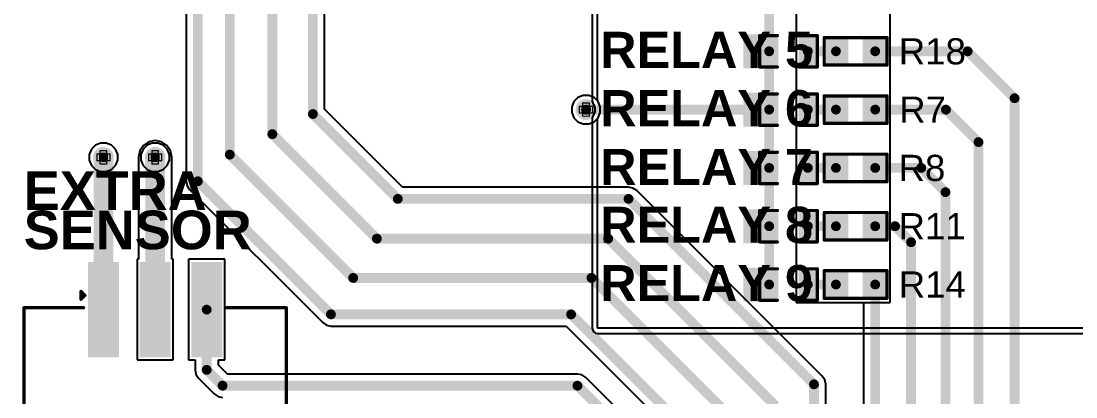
# Model space of a CAD drawing. Header units: inches. Extents: x -7 to 5163, y -3 to 5149.
# Drawn here: x 40.39 to 81.32, y 125.32 to 139.91 of the extents above; entities that cross this region are included whole.
import ezdxf

# ---------------------------------------------------------------- set-up
doc = ezdxf.new("R2010")
doc.units = ezdxf.units.IN
for name, color, linetype in [('Bottom Layer', 5, 'Continuous'), ('Bottom Solder', 6, 'Continuous'), ('Drill Drawing', 1, 'Continuous'), ('GND', 76, 'Continuous'), ('PWR', 16, 'Continuous'), ('Top Layer', 1, 'Continuous'), ('Top Overlay', 2, 'Continuous'), ('Top Paste', 8, 'Continuous'), ('Top Solder', 216, 'Continuous'), ('Via Holes', 16, 'Continuous')]:
    doc.layers.add(name, color=color, linetype=linetype)
doc.styles.add('Arial', font='', dxfattribs={"height": 0.2})
doc.styles.add('Arial_Bold', font='', dxfattribs={"height": 0.2})
doc.styles.get('Arial').set_extended_font_data('Arial')
doc.styles.get('Arial_Bold').set_extended_font_data('Arial', bold=True)

# ---------------------------------------------------------------- blocks, each defined once
blk = doc.blocks.new('WAFER_PH2_0_3PWB_3')
at = {"layer": 'Top Layer'}
for points in [[(-2.5, 4.6), (-1.5, 4.6), (-1.5, 1.1), (-2.5, 1.1)], [(-0.5, 4.6), (0.5, 4.6), (0.5, 1.1), (-0.5, 1.1)], [(1.5, 4.6), (2.5, 4.6), (2.5, 1.1), (1.5, 1.1)], [(-5.1, -1.1), (-3.6, -1.1), (-3.6, -4.6), (-5.1, -4.6)], [(3.6, -1.1), (5.1, -1.1), (5.1, -4.6), (3.6, -4.6)]]:
    blk.add_hatch(color=1, dxfattribs=at).paths.add_polyline_path(points)
at = {"layer": 'Top Paste'}
for points in [[(-2.5, 4.6), (-1.5, 4.6), (-1.5, 1.1), (-2.5, 1.1)], [(-0.5, 4.6), (0.5, 4.6), (0.5, 1.1), (-0.5, 1.1)], [(1.5, 4.6), (2.5, 4.6), (2.5, 1.1), (1.5, 1.1)], [(-5.1, -1.1), (-3.6, -1.1), (-3.6, -4.6), (-5.1, -4.6)], [(3.6, -1.1), (5.1, -1.1), (5.1, -4.6), (3.6, -4.6)]]:
    blk.add_hatch(color=8, dxfattribs=at).paths.add_polyline_path(points)
at = {"layer": 'Top Solder'}
for points in [[(-2.602, 4.702), (-1.398, 4.702), (-1.398, 0.998), (-2.602, 0.998)], [(-0.602, 4.702), (0.602, 4.702), (0.602, 0.998), (-0.602, 0.998)], [(1.398, 4.702), (2.602, 4.702), (2.602, 0.998), (1.398, 0.998)], [(-5.202, -0.998), (-3.498, -0.998), (-3.498, -4.702), (-5.202, -4.702)], [(3.498, -0.998), (5.202, -0.998), (5.202, -4.702), (3.498, -4.702)]]:
    blk.add_hatch(color=216, dxfattribs=at).paths.add_polyline_path(points)
at = {"layer": 'Top Overlay', "const_width": 0.127}
for points in [[(-2.88, 3.556), (-2.727, 3.404)], [(-2.88, 3.251), (-2.88, 3.556)], [(-2.88, 3.251), (-2.727, 3.404)], [(-5.089, 2.921), (-2.778, 2.921)], [(-5.089, -0.864), (-5.089, 2.921)], [(2.778, 2.921), (5.089, 2.921)], [(5.089, -0.864), (5.089, 2.921)], [(-3.432, -4.775), (3.473, -4.78)]]:
    blk.add_lwpolyline(points, dxfattribs=at)
at = {"layer": 'Top Overlay', "const_width": 0.0635}
for points in [[(-2.911, 3.556, 1), (-2.848, 3.556, 1)], [(-2.911, 3.556, 1), (-2.848, 3.556, 1)], [(-2.911, 3.251, 1), (-2.848, 3.251, 1)], [(-2.911, 3.251, 1), (-2.848, 3.251, 1)], [(-2.759, 3.404, 1), (-2.695, 3.404, 1)], [(-2.759, 3.404, 1), (-2.695, 3.404, 1)], [(-5.121, 2.921, 1), (-5.058, 2.921, 1)], [(-5.121, 2.921, 1), (-5.058, 2.921, 1)], [(-2.81, 2.921, 1), (-2.746, 2.921, 1)], [(2.746, 2.921, 1), (2.81, 2.921, 1)], [(5.058, 2.921, 1), (5.121, 2.921, 1)], [(5.058, 2.921, 1), (5.121, 2.921, 1)], [(-5.121, -0.864, 1), (-5.058, -0.864, 1)], [(5.058, -0.864, 1), (5.121, -0.864, 1)], [(-3.464, -4.775, 1), (-3.4, -4.775, 1)], [(3.441, -4.78, 1), (3.505, -4.78, 1)]]:
    blk.add_lwpolyline(points, format="xyb", close=True, dxfattribs=at)
at = {"layer": 'Top Overlay', "style": 'Arial'}
blk.add_text('PCB Edge', height=1.2, rotation=360, dxfattribs=at).set_placement((-2.229, -4.138))
blk = doc.blocks.new('R___0603_16')
at = {"layer": 'Top Layer'}
for points in [[(-0.381, 0.4445), (-0.381, -0.4445), (-1.143, -0.4445), (-1.143, 0.4445)], [(1.143, 0.4445), (1.143, -0.4445), (0.381, -0.4445), (0.381, 0.4445)]]:
    blk.add_hatch(color=1, dxfattribs=at).paths.add_polyline_path(points)
at = {"layer": 'Top Paste'}
for points in [[(-0.381, 0.4445), (-0.381, -0.4445), (-1.143, -0.4445), (-1.143, 0.4445)], [(1.143, 0.4445), (1.143, -0.4445), (0.381, -0.4445), (0.381, 0.4445)]]:
    blk.add_hatch(color=8, dxfattribs=at).paths.add_polyline_path(points)
at = {"layer": 'Top Solder'}
for points in [[(-0.2794, 0.5461), (-0.2794, -0.5461), (-1.2446, -0.5461), (-1.2446, 0.5461)], [(1.2446, 0.5461), (1.2446, -0.5461), (0.2794, -0.5461), (0.2794, 0.5461)]]:
    blk.add_hatch(color=216, dxfattribs=at).paths.add_polyline_path(points)
at = {"layer": 'Top Overlay', "const_width": 0.127}
for points in [[(-1.2192, -0.5334), (-1.2192, 0.5334)], [(-1.2192, 0.5334), (1.2192, 0.5334)], [(1.2192, -0.5334), (1.2192, 0.5334)], [(-1.2192, -0.5334), (1.2192, -0.5334)]]:
    blk.add_lwpolyline(points, dxfattribs=at)
at = {"layer": 'Top Overlay', "const_width": 0.0635}
for points in [[(-1.25095, 0.5334, 1), (-1.18745, 0.5334, 1)], [(-1.25095, 0.5334, 1), (-1.18745, 0.5334, 1)], [(1.18745, 0.5334, 1), (1.25095, 0.5334, 1)], [(1.18745, 0.5334, 1), (1.25095, 0.5334, 1)], [(-1.25095, -0.5334, 1), (-1.18745, -0.5334, 1)], [(-1.25095, -0.5334, 1), (-1.18745, -0.5334, 1)], [(1.18745, -0.5334, 1), (1.25095, -0.5334, 1)], [(1.18745, -0.5334, 1), (1.25095, -0.5334, 1)]]:
    blk.add_lwpolyline(points, format="xyb", close=True, dxfattribs=at)
blk = doc.blocks.new('R___0603_20')
at = {"layer": 'Top Layer'}
for points in [[(-0.381, 0.4445), (-0.381, -0.4445), (-1.143, -0.4445), (-1.143, 0.4445)], [(1.143, 0.4445), (1.143, -0.4445), (0.381, -0.4445), (0.381, 0.4445)]]:
    blk.add_hatch(color=1, dxfattribs=at).paths.add_polyline_path(points)
at = {"layer": 'Top Paste'}
for points in [[(-0.381, 0.4445), (-0.381, -0.4445), (-1.143, -0.4445), (-1.143, 0.4445)], [(1.143, 0.4445), (1.143, -0.4445), (0.381, -0.4445), (0.381, 0.4445)]]:
    blk.add_hatch(color=8, dxfattribs=at).paths.add_polyline_path(points)
at = {"layer": 'Top Solder'}
for points in [[(-0.2794, 0.5461), (-0.2794, -0.5461), (-1.2446, -0.5461), (-1.2446, 0.5461)], [(1.2446, 0.5461), (1.2446, -0.5461), (0.2794, -0.5461), (0.2794, 0.5461)]]:
    blk.add_hatch(color=216, dxfattribs=at).paths.add_polyline_path(points)
at = {"layer": 'Top Overlay', "const_width": 0.127}
for points in [[(-1.2192, -0.5334), (-1.2192, 0.5334)], [(-1.2192, 0.5334), (1.2192, 0.5334)], [(1.2192, -0.5334), (1.2192, 0.5334)], [(-1.2192, -0.5334), (1.2192, -0.5334)]]:
    blk.add_lwpolyline(points, dxfattribs=at)
at = {"layer": 'Top Overlay', "const_width": 0.0635}
for points in [[(-1.25095, 0.5334, 1), (-1.18745, 0.5334, 1)], [(-1.25095, 0.5334, 1), (-1.18745, 0.5334, 1)], [(1.18745, 0.5334, 1), (1.25095, 0.5334, 1)], [(1.18745, 0.5334, 1), (1.25095, 0.5334, 1)], [(-1.25095, -0.5334, 1), (-1.18745, -0.5334, 1)], [(-1.25095, -0.5334, 1), (-1.18745, -0.5334, 1)], [(1.18745, -0.5334, 1), (1.25095, -0.5334, 1)], [(1.18745, -0.5334, 1), (1.25095, -0.5334, 1)]]:
    blk.add_lwpolyline(points, format="xyb", close=True, dxfattribs=at)
blk = doc.blocks.new('R___0603_23')
at = {"layer": 'Top Layer'}
for points in [[(-0.381, 0.4445), (-0.381, -0.4445), (-1.143, -0.4445), (-1.143, 0.4445)], [(1.143, 0.4445), (1.143, -0.4445), (0.381, -0.4445), (0.381, 0.4445)]]:
    blk.add_hatch(color=1, dxfattribs=at).paths.add_polyline_path(points)
at = {"layer": 'Top Paste'}
for points in [[(-0.381, 0.4445), (-0.381, -0.4445), (-1.143, -0.4445), (-1.143, 0.4445)], [(1.143, 0.4445), (1.143, -0.4445), (0.381, -0.4445), (0.381, 0.4445)]]:
    blk.add_hatch(color=8, dxfattribs=at).paths.add_polyline_path(points)
at = {"layer": 'Top Solder'}
for points in [[(-0.2794, 0.5461), (-0.2794, -0.5461), (-1.2446, -0.5461), (-1.2446, 0.5461)], [(1.2446, 0.5461), (1.2446, -0.5461), (0.2794, -0.5461), (0.2794, 0.5461)]]:
    blk.add_hatch(color=216, dxfattribs=at).paths.add_polyline_path(points)
at = {"layer": 'Top Overlay', "const_width": 0.127}
for points in [[(-1.2192, -0.5334), (-1.2192, 0.5334)], [(-1.2192, 0.5334), (1.2192, 0.5334)], [(1.2192, -0.5334), (1.2192, 0.5334)], [(-1.2192, -0.5334), (1.2192, -0.5334)]]:
    blk.add_lwpolyline(points, dxfattribs=at)
at = {"layer": 'Top Overlay', "const_width": 0.0635}
for points in [[(-1.25095, 0.5334, 1), (-1.18745, 0.5334, 1)], [(-1.25095, 0.5334, 1), (-1.18745, 0.5334, 1)], [(1.18745, 0.5334, 1), (1.25095, 0.5334, 1)], [(1.18745, 0.5334, 1), (1.25095, 0.5334, 1)], [(-1.25095, -0.5334, 1), (-1.18745, -0.5334, 1)], [(-1.25095, -0.5334, 1), (-1.18745, -0.5334, 1)], [(1.18745, -0.5334, 1), (1.25095, -0.5334, 1)], [(1.18745, -0.5334, 1), (1.25095, -0.5334, 1)]]:
    blk.add_lwpolyline(points, format="xyb", close=True, dxfattribs=at)
blk = doc.blocks.new('R___0603_26')
at = {"layer": 'Top Layer'}
for points in [[(-0.381, 0.4445), (-0.381, -0.4445), (-1.143, -0.4445), (-1.143, 0.4445)], [(1.143, 0.4445), (1.143, -0.4445), (0.381, -0.4445), (0.381, 0.4445)]]:
    blk.add_hatch(color=1, dxfattribs=at).paths.add_polyline_path(points)
at = {"layer": 'Top Paste'}
for points in [[(-0.381, 0.4445), (-0.381, -0.4445), (-1.143, -0.4445), (-1.143, 0.4445)], [(1.143, 0.4445), (1.143, -0.4445), (0.381, -0.4445), (0.381, 0.4445)]]:
    blk.add_hatch(color=8, dxfattribs=at).paths.add_polyline_path(points)
at = {"layer": 'Top Solder'}
for points in [[(-0.2794, 0.5461), (-0.2794, -0.5461), (-1.2446, -0.5461), (-1.2446, 0.5461)], [(1.2446, 0.5461), (1.2446, -0.5461), (0.2794, -0.5461), (0.2794, 0.5461)]]:
    blk.add_hatch(color=216, dxfattribs=at).paths.add_polyline_path(points)
at = {"layer": 'Top Overlay', "const_width": 0.127}
for points in [[(-1.2192, -0.5334), (-1.2192, 0.5334)], [(-1.2192, 0.5334), (1.2192, 0.5334)], [(1.2192, -0.5334), (1.2192, 0.5334)], [(-1.2192, -0.5334), (1.2192, -0.5334)]]:
    blk.add_lwpolyline(points, dxfattribs=at)
at = {"layer": 'Top Overlay', "const_width": 0.0635}
for points in [[(-1.25095, 0.5334, 1), (-1.18745, 0.5334, 1)], [(-1.25095, 0.5334, 1), (-1.18745, 0.5334, 1)], [(1.18745, 0.5334, 1), (1.25095, 0.5334, 1)], [(1.18745, 0.5334, 1), (1.25095, 0.5334, 1)], [(-1.25095, -0.5334, 1), (-1.18745, -0.5334, 1)], [(-1.25095, -0.5334, 1), (-1.18745, -0.5334, 1)], [(1.18745, -0.5334, 1), (1.25095, -0.5334, 1)], [(1.18745, -0.5334, 1), (1.25095, -0.5334, 1)]]:
    blk.add_lwpolyline(points, format="xyb", close=True, dxfattribs=at)
blk = doc.blocks.new('R___0603_27')
at = {"layer": 'Top Layer'}
for points in [[(-0.381, 0.4445), (-0.381, -0.4445), (-1.143, -0.4445), (-1.143, 0.4445)], [(1.143, 0.4445), (1.143, -0.4445), (0.381, -0.4445), (0.381, 0.4445)]]:
    blk.add_hatch(color=1, dxfattribs=at).paths.add_polyline_path(points)
at = {"layer": 'Top Paste'}
for points in [[(-0.381, 0.4445), (-0.381, -0.4445), (-1.143, -0.4445), (-1.143, 0.4445)], [(1.143, 0.4445), (1.143, -0.4445), (0.381, -0.4445), (0.381, 0.4445)]]:
    blk.add_hatch(color=8, dxfattribs=at).paths.add_polyline_path(points)
at = {"layer": 'Top Solder'}
for points in [[(-0.2794, 0.5461), (-0.2794, -0.5461), (-1.2446, -0.5461), (-1.2446, 0.5461)], [(1.2446, 0.5461), (1.2446, -0.5461), (0.2794, -0.5461), (0.2794, 0.5461)]]:
    blk.add_hatch(color=216, dxfattribs=at).paths.add_polyline_path(points)
at = {"layer": 'Top Overlay', "const_width": 0.127}
for points in [[(-1.2192, -0.5334), (-1.2192, 0.5334)], [(-1.2192, 0.5334), (1.2192, 0.5334)], [(1.2192, -0.5334), (1.2192, 0.5334)], [(-1.2192, -0.5334), (1.2192, -0.5334)]]:
    blk.add_lwpolyline(points, dxfattribs=at)
at = {"layer": 'Top Overlay', "const_width": 0.0635}
for points in [[(-1.25095, 0.5334, 1), (-1.18745, 0.5334, 1)], [(-1.25095, 0.5334, 1), (-1.18745, 0.5334, 1)], [(1.18745, 0.5334, 1), (1.25095, 0.5334, 1)], [(1.18745, 0.5334, 1), (1.25095, 0.5334, 1)], [(-1.25095, -0.5334, 1), (-1.18745, -0.5334, 1)], [(-1.25095, -0.5334, 1), (-1.18745, -0.5334, 1)], [(1.18745, -0.5334, 1), (1.25095, -0.5334, 1)], [(1.18745, -0.5334, 1), (1.25095, -0.5334, 1)]]:
    blk.add_lwpolyline(points, format="xyb", close=True, dxfattribs=at)
blk = doc.blocks.new('LED_0603_35')
at = {"layer": 'Top Layer'}
for points in [[(-1, 0.5), (-0.5, 0.5), (-0.5, -0.5), (-1, -0.5)], [(0.5, 0.5), (1, 0.5), (1, -0.5), (0.5, -0.5)]]:
    blk.add_hatch(color=1, dxfattribs=at).paths.add_polyline_path(points)
at = {"layer": 'Top Overlay'}
blk.add_hatch(color=2, dxfattribs=at).paths.add_polyline_path([(1.118, -0.66), (1.753, -0.66), (1.753, 0.66), (1.118, 0.66)])
at = {"layer": 'Top Paste'}
for points in [[(-1, 0.5), (-0.5, 0.5), (-0.5, -0.5), (-1, -0.5)], [(0.5, 0.5), (1, 0.5), (1, -0.5), (0.5, -0.5)]]:
    blk.add_hatch(color=8, dxfattribs=at).paths.add_polyline_path(points)
at = {"layer": 'Top Solder'}
for points in [[(-1.102, 0.602), (-0.398, 0.602), (-0.398, -0.602), (-1.102, -0.602)], [(0.398, 0.602), (1.102, 0.602), (1.102, -0.602), (0.398, -0.602)]]:
    blk.add_hatch(color=216, dxfattribs=at).paths.add_polyline_path(points)
at = {"layer": 'Top Overlay', "const_width": 0.127}
for points in [[(-1.118, 0.61), (-1.118, -0.61)], [(-0.432, 0.61), (-1.118, 0.61)], [(1.118, 0.61), (0.432, 0.61)], [(1.118, 0.61), (1.118, -0.61)], [(-0.432, -0.61), (-1.118, -0.61)], [(1.118, -0.61), (0.432, -0.61)]]:
    blk.add_lwpolyline(points, dxfattribs=at)
at = {"layer": 'Top Overlay', "const_width": 0.0635}
for points in [[(-1.149, 0.61, 1), (-1.086, 0.61, 1)], [(-1.149, 0.61, 1), (-1.086, 0.61, 1)], [(-0.464, 0.61, 1), (-0.4, 0.61, 1)], [(0.4, 0.61, 1), (0.464, 0.61, 1)], [(1.086, 0.61, 1), (1.149, 0.61, 1)], [(1.086, 0.61, 1), (1.149, 0.61, 1)], [(-1.149, -0.61, 1), (-1.086, -0.61, 1)], [(-1.149, -0.61, 1), (-1.086, -0.61, 1)], [(-0.464, -0.61, 1), (-0.4, -0.61, 1)], [(0.4, -0.61, 1), (0.464, -0.61, 1)], [(1.086, -0.61, 1), (1.149, -0.61, 1)], [(1.086, -0.61, 1), (1.149, -0.61, 1)]]:
    blk.add_lwpolyline(points, format="xyb", close=True, dxfattribs=at)
blk = doc.blocks.new('LED_0603_36')
at = {"layer": 'Top Layer'}
for points in [[(-1, 0.5), (-0.5, 0.5), (-0.5, -0.5), (-1, -0.5)], [(0.5, 0.5), (1, 0.5), (1, -0.5), (0.5, -0.5)]]:
    blk.add_hatch(color=1, dxfattribs=at).paths.add_polyline_path(points)
at = {"layer": 'Top Overlay'}
blk.add_hatch(color=2, dxfattribs=at).paths.add_polyline_path([(1.118, -0.66), (1.753, -0.66), (1.753, 0.66), (1.118, 0.66)])
at = {"layer": 'Top Paste'}
for points in [[(-1, 0.5), (-0.5, 0.5), (-0.5, -0.5), (-1, -0.5)], [(0.5, 0.5), (1, 0.5), (1, -0.5), (0.5, -0.5)]]:
    blk.add_hatch(color=8, dxfattribs=at).paths.add_polyline_path(points)
at = {"layer": 'Top Solder'}
for points in [[(-1.102, 0.602), (-0.398, 0.602), (-0.398, -0.602), (-1.102, -0.602)], [(0.398, 0.602), (1.102, 0.602), (1.102, -0.602), (0.398, -0.602)]]:
    blk.add_hatch(color=216, dxfattribs=at).paths.add_polyline_path(points)
at = {"layer": 'Top Overlay', "const_width": 0.127}
for points in [[(-1.118, 0.61), (-1.118, -0.61)], [(-0.432, 0.61), (-1.118, 0.61)], [(1.118, 0.61), (0.432, 0.61)], [(1.118, 0.61), (1.118, -0.61)], [(-0.432, -0.61), (-1.118, -0.61)], [(1.118, -0.61), (0.432, -0.61)]]:
    blk.add_lwpolyline(points, dxfattribs=at)
at = {"layer": 'Top Overlay', "const_width": 0.0635}
for points in [[(-1.149, 0.61, 1), (-1.086, 0.61, 1)], [(-1.149, 0.61, 1), (-1.086, 0.61, 1)], [(-0.464, 0.61, 1), (-0.4, 0.61, 1)], [(0.4, 0.61, 1), (0.464, 0.61, 1)], [(1.086, 0.61, 1), (1.149, 0.61, 1)], [(1.086, 0.61, 1), (1.149, 0.61, 1)], [(-1.149, -0.61, 1), (-1.086, -0.61, 1)], [(-1.149, -0.61, 1), (-1.086, -0.61, 1)], [(-0.464, -0.61, 1), (-0.4, -0.61, 1)], [(0.4, -0.61, 1), (0.464, -0.61, 1)], [(1.086, -0.61, 1), (1.149, -0.61, 1)], [(1.086, -0.61, 1), (1.149, -0.61, 1)]]:
    blk.add_lwpolyline(points, format="xyb", close=True, dxfattribs=at)
blk = doc.blocks.new('LED_0603_38')
at = {"layer": 'Top Layer'}
for points in [[(-1, 0.5), (-0.5, 0.5), (-0.5, -0.5), (-1, -0.5)], [(0.5, 0.5), (1, 0.5), (1, -0.5), (0.5, -0.5)]]:
    blk.add_hatch(color=1, dxfattribs=at).paths.add_polyline_path(points)
at = {"layer": 'Top Overlay'}
blk.add_hatch(color=2, dxfattribs=at).paths.add_polyline_path([(1.118, -0.66), (1.753, -0.66), (1.753, 0.66), (1.118, 0.66)])
at = {"layer": 'Top Paste'}
for points in [[(-1, 0.5), (-0.5, 0.5), (-0.5, -0.5), (-1, -0.5)], [(0.5, 0.5), (1, 0.5), (1, -0.5), (0.5, -0.5)]]:
    blk.add_hatch(color=8, dxfattribs=at).paths.add_polyline_path(points)
at = {"layer": 'Top Solder'}
for points in [[(-1.102, 0.602), (-0.398, 0.602), (-0.398, -0.602), (-1.102, -0.602)], [(0.398, 0.602), (1.102, 0.602), (1.102, -0.602), (0.398, -0.602)]]:
    blk.add_hatch(color=216, dxfattribs=at).paths.add_polyline_path(points)
at = {"layer": 'Top Overlay', "const_width": 0.127}
for points in [[(-1.118, 0.61), (-1.118, -0.61)], [(-0.432, 0.61), (-1.118, 0.61)], [(1.118, 0.61), (0.432, 0.61)], [(1.118, 0.61), (1.118, -0.61)], [(-0.432, -0.61), (-1.118, -0.61)], [(1.118, -0.61), (0.432, -0.61)]]:
    blk.add_lwpolyline(points, dxfattribs=at)
at = {"layer": 'Top Overlay', "const_width": 0.0635}
for points in [[(-1.149, 0.61, 1), (-1.086, 0.61, 1)], [(-1.149, 0.61, 1), (-1.086, 0.61, 1)], [(-0.464, 0.61, 1), (-0.4, 0.61, 1)], [(0.4, 0.61, 1), (0.464, 0.61, 1)], [(1.086, 0.61, 1), (1.149, 0.61, 1)], [(1.086, 0.61, 1), (1.149, 0.61, 1)], [(-1.149, -0.61, 1), (-1.086, -0.61, 1)], [(-1.149, -0.61, 1), (-1.086, -0.61, 1)], [(-0.464, -0.61, 1), (-0.4, -0.61, 1)], [(0.4, -0.61, 1), (0.464, -0.61, 1)], [(1.086, -0.61, 1), (1.149, -0.61, 1)], [(1.086, -0.61, 1), (1.149, -0.61, 1)]]:
    blk.add_lwpolyline(points, format="xyb", close=True, dxfattribs=at)
blk = doc.blocks.new('LED_0603_40')
at = {"layer": 'Top Layer'}
for points in [[(-1, 0.5), (-0.5, 0.5), (-0.5, -0.5), (-1, -0.5)], [(0.5, 0.5), (1, 0.5), (1, -0.5), (0.5, -0.5)]]:
    blk.add_hatch(color=1, dxfattribs=at).paths.add_polyline_path(points)
at = {"layer": 'Top Overlay'}
blk.add_hatch(color=2, dxfattribs=at).paths.add_polyline_path([(1.118, -0.66), (1.753, -0.66), (1.753, 0.66), (1.118, 0.66)])
at = {"layer": 'Top Paste'}
for points in [[(-1, 0.5), (-0.5, 0.5), (-0.5, -0.5), (-1, -0.5)], [(0.5, 0.5), (1, 0.5), (1, -0.5), (0.5, -0.5)]]:
    blk.add_hatch(color=8, dxfattribs=at).paths.add_polyline_path(points)
at = {"layer": 'Top Solder'}
for points in [[(-1.102, 0.602), (-0.398, 0.602), (-0.398, -0.602), (-1.102, -0.602)], [(0.398, 0.602), (1.102, 0.602), (1.102, -0.602), (0.398, -0.602)]]:
    blk.add_hatch(color=216, dxfattribs=at).paths.add_polyline_path(points)
at = {"layer": 'Top Overlay', "const_width": 0.127}
for points in [[(-1.118, 0.61), (-1.118, -0.61)], [(-0.432, 0.61), (-1.118, 0.61)], [(1.118, 0.61), (0.432, 0.61)], [(1.118, 0.61), (1.118, -0.61)], [(-0.432, -0.61), (-1.118, -0.61)], [(1.118, -0.61), (0.432, -0.61)]]:
    blk.add_lwpolyline(points, dxfattribs=at)
at = {"layer": 'Top Overlay', "const_width": 0.0635}
for points in [[(-1.149, 0.61, 1), (-1.086, 0.61, 1)], [(-1.149, 0.61, 1), (-1.086, 0.61, 1)], [(-0.464, 0.61, 1), (-0.4, 0.61, 1)], [(0.4, 0.61, 1), (0.464, 0.61, 1)], [(1.086, 0.61, 1), (1.149, 0.61, 1)], [(1.086, 0.61, 1), (1.149, 0.61, 1)], [(-1.149, -0.61, 1), (-1.086, -0.61, 1)], [(-1.149, -0.61, 1), (-1.086, -0.61, 1)], [(-0.464, -0.61, 1), (-0.4, -0.61, 1)], [(0.4, -0.61, 1), (0.464, -0.61, 1)], [(1.086, -0.61, 1), (1.149, -0.61, 1)], [(1.086, -0.61, 1), (1.149, -0.61, 1)]]:
    blk.add_lwpolyline(points, format="xyb", close=True, dxfattribs=at)
blk = doc.blocks.new('LED_0603_42')
at = {"layer": 'Top Layer'}
for points in [[(-1, 0.5), (-0.5, 0.5), (-0.5, -0.5), (-1, -0.5)], [(0.5, 0.5), (1, 0.5), (1, -0.5), (0.5, -0.5)]]:
    blk.add_hatch(color=1, dxfattribs=at).paths.add_polyline_path(points)
at = {"layer": 'Top Overlay'}
blk.add_hatch(color=2, dxfattribs=at).paths.add_polyline_path([(1.118, -0.66), (1.753, -0.66), (1.753, 0.66), (1.118, 0.66)])
at = {"layer": 'Top Paste'}
for points in [[(-1, 0.5), (-0.5, 0.5), (-0.5, -0.5), (-1, -0.5)], [(0.5, 0.5), (1, 0.5), (1, -0.5), (0.5, -0.5)]]:
    blk.add_hatch(color=8, dxfattribs=at).paths.add_polyline_path(points)
at = {"layer": 'Top Solder'}
for points in [[(-1.102, 0.602), (-0.398, 0.602), (-0.398, -0.602), (-1.102, -0.602)], [(0.398, 0.602), (1.102, 0.602), (1.102, -0.602), (0.398, -0.602)]]:
    blk.add_hatch(color=216, dxfattribs=at).paths.add_polyline_path(points)
at = {"layer": 'Top Overlay', "const_width": 0.127}
for points in [[(-1.118, 0.61), (-1.118, -0.61)], [(-0.432, 0.61), (-1.118, 0.61)], [(1.118, 0.61), (0.432, 0.61)], [(1.118, 0.61), (1.118, -0.61)], [(-0.432, -0.61), (-1.118, -0.61)], [(1.118, -0.61), (0.432, -0.61)]]:
    blk.add_lwpolyline(points, dxfattribs=at)
at = {"layer": 'Top Overlay', "const_width": 0.0635}
for points in [[(-1.149, 0.61, 1), (-1.086, 0.61, 1)], [(-1.149, 0.61, 1), (-1.086, 0.61, 1)], [(-0.464, 0.61, 1), (-0.4, 0.61, 1)], [(0.4, 0.61, 1), (0.464, 0.61, 1)], [(1.086, 0.61, 1), (1.149, 0.61, 1)], [(1.086, 0.61, 1), (1.149, 0.61, 1)], [(-1.149, -0.61, 1), (-1.086, -0.61, 1)], [(-1.149, -0.61, 1), (-1.086, -0.61, 1)], [(-0.464, -0.61, 1), (-0.4, -0.61, 1)], [(0.4, -0.61, 1), (0.464, -0.61, 1)], [(1.086, -0.61, 1), (1.149, -0.61, 1)], [(1.086, -0.61, 1), (1.149, -0.61, 1)]]:
    blk.add_lwpolyline(points, format="xyb", close=True, dxfattribs=at)

msp = doc.modelspace()

# ---------------------------------------------------------------- hatches: boundary and pattern name
at = {"layer": 'Bottom Layer'}
h = msp.add_hatch(color=5, dxfattribs=at)
edge = h.paths.add_edge_path()
edge.add_arc((62.312, 136.471), 0.3, 0, 360)
h = msp.add_hatch(color=5, dxfattribs=at)
edge = h.paths.add_edge_path()
edge.add_arc((43.586, 134.62), 0.3, 0, 360)
h = msp.add_hatch(color=5, dxfattribs=at)
edge = h.paths.add_edge_path()
edge.add_arc((45.593, 134.62), 0.3, 0, 360)
at = {"layer": 'Bottom Solder'}
h = msp.add_hatch(color=6, dxfattribs=at)
edge = h.paths.add_edge_path()
edge.add_arc((62.312, 136.471), 0.402, 0, 360)
h = msp.add_hatch(color=6, dxfattribs=at)
edge = h.paths.add_edge_path()
edge.add_arc((43.586, 134.62), 0.402, 0, 360)
h = msp.add_hatch(color=6, dxfattribs=at)
edge = h.paths.add_edge_path()
edge.add_arc((45.593, 134.62), 0.402, 0, 360)
at = {"layer": 'GND'}
h = msp.add_hatch(color=76, dxfattribs=at)
edge = h.paths.add_edge_path()
edge.add_arc((62.312, 136.471), 0.3, 0, 360)
h = msp.add_hatch(color=76, dxfattribs=at)
edge = h.paths.add_edge_path()
edge.add_arc((43.586, 134.62), 0.3, 0, 360)
h = msp.add_hatch(color=76, dxfattribs=at)
edge = h.paths.add_edge_path()
edge.add_arc((45.593, 134.62), 0.3, 0, 360)
at = {"layer": 'PWR'}
h = msp.add_hatch(color=16, dxfattribs=at)
edge = h.paths.add_edge_path()
edge.add_arc((62.312, 136.471), 0.3, 0, 360)
h = msp.add_hatch(color=16, dxfattribs=at)
edge = h.paths.add_edge_path()
edge.add_arc((43.586, 134.62), 0.3, 0, 360)
h = msp.add_hatch(color=16, dxfattribs=at)
edge = h.paths.add_edge_path()
edge.add_arc((45.593, 134.62), 0.3, 0, 360)
at = {"layer": 'Top Layer'}
h = msp.add_hatch(color=1, dxfattribs=at)
edge = h.paths.add_edge_path()
edge.add_arc((62.312, 136.471), 0.3, 0, 360)
h = msp.add_hatch(color=1, dxfattribs=at)
edge = h.paths.add_edge_path()
edge.add_arc((43.586, 134.62), 0.3, 0, 360)
h = msp.add_hatch(color=1, dxfattribs=at)
edge = h.paths.add_edge_path()
edge.add_arc((45.593, 134.62), 0.3, 0, 360)
at = {"layer": 'Top Solder'}
h = msp.add_hatch(color=216, dxfattribs=at)
edge = h.paths.add_edge_path()
edge.add_arc((62.312, 136.471), 0.402, 0, 360)
h = msp.add_hatch(color=216, dxfattribs=at)
edge = h.paths.add_edge_path()
edge.add_arc((43.586, 134.62), 0.402, 0, 360)
h = msp.add_hatch(color=216, dxfattribs=at)
edge = h.paths.add_edge_path()
edge.add_arc((45.593, 134.62), 0.402, 0, 360)
at = {"layer": 'Via Holes'}
h = msp.add_hatch(color=7, dxfattribs=at)
edge = h.paths.add_edge_path()
edge.add_arc((62.312, 136.471), 0.15, 0, 360)
h = msp.add_hatch(color=7, dxfattribs=at)
edge = h.paths.add_edge_path()
edge.add_arc((43.586, 134.62), 0.15, 0, 360)
h = msp.add_hatch(color=7, dxfattribs=at)
edge = h.paths.add_edge_path()
edge.add_arc((45.593, 134.62), 0.15, 0, 360)

# ---------------------------------------------------------------- linework, layer by layer
at = {"layer": 'Bottom Layer'}
for p, q in [((62.556, 142.93), (62.556, 136.803)), ((62.763, 136.803), (62.763, 142.93)), ((62.556, 136.803), (62.556, 136.803)), ((62.556, 136.803), (62.572, 136.724)), ((62.572, 136.724), (62.6, 136.682)), ((62.782, 136.785), (62.763, 136.803)), ((62.866, 136.581), (62.782, 136.785)), ((62.6, 136.682), (62.659, 136.54)), ((62.659, 136.402), (62.6, 136.261)), ((62.659, 136.54), (62.659, 136.402)), ((62.782, 136.157), (62.866, 136.361)), ((62.866, 136.361), (62.866, 136.581)), ((62.572, 136.219), (62.556, 136.139)), ((62.556, 136.139), (62.556, 136.139)), ((62.556, 136.139), (62.556, 127.991)), ((62.6, 136.261), (62.572, 136.219)), ((62.763, 136.139), (62.782, 136.157)), ((62.763, 127.991), (62.763, 136.139)), ((45.279, 135.09), (45.123, 134.934)), ((45.483, 135.174), (45.279, 135.09)), ((45.703, 135.174), (45.483, 135.174)), ((45.907, 135.09), (45.703, 135.174)), ((46.063, 134.934), (45.907, 135.09)), ((45.123, 134.934), (45.039, 134.73)), ((45.039, 134.73), (45.039, 134.51)), ((46.147, 134.73), (46.063, 134.934)), ((46.147, 134.51), (46.147, 134.73)), ((45.039, 134.51), (45.123, 134.306)), ((45.123, 134.306), (45.279, 134.15)), ((45.907, 134.15), (46.063, 134.306)), ((46.063, 134.306), (46.147, 134.51)), ((45.279, 134.15), (45.483, 134.066)), ((45.483, 134.066), (45.703, 134.066)), ((45.703, 134.066), (45.907, 134.15)), ((62.556, 127.991), (62.572, 127.911)), ((62.572, 127.911), (62.617, 127.844)), ((62.617, 127.844), (62.684, 127.799)), ((62.684, 127.799), (62.763, 127.783)), ((95.428, 127.991), (62.763, 127.991)), ((62.763, 127.783), (95.428, 127.783))]:
    msp.add_line(p, q, dxfattribs=at)
at = {"layer": 'Drill Drawing', "const_width": 0.0508}
for points in [[(62.185, 136.598), (62.185, 136.725)], [(62.185, 136.725), (62.439, 136.725)], [(62.439, 136.598), (62.439, 136.725)], [(62.058, 136.344), (62.058, 136.598)], [(62.058, 136.598), (62.185, 136.598)], [(62.058, 136.344), (62.185, 136.344)], [(62.16, 136.395), (62.16, 136.547)], [(62.16, 136.547), (62.236, 136.547)], [(62.16, 136.395), (62.236, 136.395)], [(62.185, 136.217), (62.185, 136.344)], [(62.236, 136.547), (62.236, 136.624)], [(62.236, 136.624), (62.388, 136.624)], [(62.236, 136.319), (62.236, 136.395)], [(62.236, 136.319), (62.388, 136.319)], [(62.388, 136.547), (62.388, 136.624)], [(62.388, 136.547), (62.464, 136.547)], [(62.388, 136.395), (62.464, 136.395)], [(62.388, 136.319), (62.388, 136.395)], [(62.439, 136.598), (62.566, 136.598)], [(62.439, 136.344), (62.566, 136.344)], [(62.439, 136.217), (62.439, 136.344)], [(62.464, 136.395), (62.464, 136.547)], [(62.566, 136.344), (62.566, 136.598)], [(62.185, 136.217), (62.439, 136.217)], [(43.332, 134.493), (43.332, 134.747)], [(43.332, 134.747), (43.459, 134.747)], [(43.434, 134.544), (43.434, 134.696)], [(43.434, 134.696), (43.51, 134.696)], [(43.459, 134.747), (43.459, 134.874)], [(43.459, 134.874), (43.713, 134.874)], [(43.51, 134.696), (43.51, 134.772)], [(43.51, 134.772), (43.663, 134.772)], [(43.663, 134.696), (43.663, 134.772)], [(43.663, 134.696), (43.739, 134.696)], [(43.713, 134.747), (43.713, 134.874)], [(43.713, 134.747), (43.84, 134.747)], [(43.739, 134.544), (43.739, 134.696)], [(43.84, 134.493), (43.84, 134.747)], [(45.339, 134.493), (45.339, 134.747)], [(45.339, 134.747), (45.466, 134.747)], [(45.441, 134.544), (45.441, 134.696)], [(45.441, 134.696), (45.517, 134.696)], [(45.466, 134.747), (45.466, 134.874)], [(45.466, 134.874), (45.72, 134.874)], [(45.517, 134.696), (45.517, 134.772)], [(45.517, 134.772), (45.669, 134.772)], [(45.669, 134.696), (45.669, 134.772)], [(45.669, 134.696), (45.745, 134.696)], [(45.72, 134.747), (45.72, 134.874)], [(45.72, 134.747), (45.847, 134.747)], [(45.745, 134.544), (45.745, 134.696)], [(45.847, 134.493), (45.847, 134.747)], [(43.332, 134.493), (43.459, 134.493)], [(43.434, 134.544), (43.51, 134.544)], [(43.459, 134.366), (43.459, 134.493)], [(43.459, 134.366), (43.713, 134.366)], [(43.51, 134.468), (43.51, 134.544)], [(43.51, 134.468), (43.663, 134.468)], [(43.663, 134.544), (43.739, 134.544)], [(43.663, 134.468), (43.663, 134.544)], [(43.713, 134.493), (43.84, 134.493)], [(43.713, 134.366), (43.713, 134.493)], [(45.339, 134.493), (45.466, 134.493)], [(45.441, 134.544), (45.517, 134.544)], [(45.466, 134.366), (45.466, 134.493)], [(45.466, 134.366), (45.72, 134.366)], [(45.517, 134.468), (45.517, 134.544)], [(45.517, 134.468), (45.669, 134.468)], [(45.669, 134.544), (45.745, 134.544)], [(45.669, 134.468), (45.669, 134.544)], [(45.72, 134.493), (45.847, 134.493)], [(45.72, 134.366), (45.72, 134.493)]]:
    msp.add_lwpolyline(points, dxfattribs=at)
at = {"layer": 'Drill Drawing', "const_width": 0.0254}
for points in [[(62.172, 136.725, 1), (62.198, 136.725, 1)], [(62.172, 136.725, 1), (62.198, 136.725, 1)], [(62.426, 136.725, 1), (62.452, 136.725, 1)], [(62.426, 136.725, 1), (62.452, 136.725, 1)], [(62.045, 136.598, 1), (62.071, 136.598, 1)], [(62.045, 136.598, 1), (62.071, 136.598, 1)], [(62.045, 136.344, 1), (62.071, 136.344, 1)], [(62.045, 136.344, 1), (62.071, 136.344, 1)], [(62.147, 136.547, 1), (62.172, 136.547, 1)], [(62.147, 136.547, 1), (62.172, 136.547, 1)], [(62.147, 136.395, 1), (62.172, 136.395, 1)], [(62.147, 136.395, 1), (62.172, 136.395, 1)], [(62.172, 136.598, 1), (62.198, 136.598, 1)], [(62.172, 136.598, 1), (62.198, 136.598, 1)], [(62.172, 136.344, 1), (62.198, 136.344, 1)], [(62.172, 136.344, 1), (62.198, 136.344, 1)], [(62.223, 136.624, 1), (62.249, 136.624, 1)], [(62.223, 136.624, 1), (62.249, 136.624, 1)], [(62.223, 136.547, 1), (62.249, 136.547, 1)], [(62.223, 136.547, 1), (62.249, 136.547, 1)], [(62.223, 136.395, 1), (62.249, 136.395, 1)], [(62.223, 136.395, 1), (62.249, 136.395, 1)], [(62.223, 136.319, 1), (62.249, 136.319, 1)], [(62.223, 136.319, 1), (62.249, 136.319, 1)], [(62.376, 136.624, 1), (62.401, 136.624, 1)], [(62.376, 136.624, 1), (62.401, 136.624, 1)], [(62.376, 136.547, 1), (62.401, 136.547, 1)], [(62.376, 136.547, 1), (62.401, 136.547, 1)], [(62.376, 136.395, 1), (62.401, 136.395, 1)], [(62.376, 136.395, 1), (62.401, 136.395, 1)], [(62.376, 136.319, 1), (62.401, 136.319, 1)], [(62.376, 136.319, 1), (62.401, 136.319, 1)], [(62.426, 136.598, 1), (62.452, 136.598, 1)], [(62.426, 136.598, 1), (62.452, 136.598, 1)], [(62.426, 136.344, 1), (62.452, 136.344, 1)], [(62.426, 136.344, 1), (62.452, 136.344, 1)], [(62.452, 136.547, 1), (62.477, 136.547, 1)], [(62.452, 136.547, 1), (62.477, 136.547, 1)], [(62.452, 136.395, 1), (62.477, 136.395, 1)], [(62.452, 136.395, 1), (62.477, 136.395, 1)], [(62.553, 136.598, 1), (62.579, 136.598, 1)], [(62.553, 136.598, 1), (62.579, 136.598, 1)], [(62.553, 136.344, 1), (62.579, 136.344, 1)], [(62.553, 136.344, 1), (62.579, 136.344, 1)], [(62.172, 136.217, 1), (62.198, 136.217, 1)], [(62.172, 136.217, 1), (62.198, 136.217, 1)], [(62.426, 136.217, 1), (62.452, 136.217, 1)], [(62.426, 136.217, 1), (62.452, 136.217, 1)], [(43.32, 134.747, 1), (43.345, 134.747, 1)], [(43.32, 134.747, 1), (43.345, 134.747, 1)], [(43.421, 134.696, 1), (43.447, 134.696, 1)], [(43.421, 134.696, 1), (43.447, 134.696, 1)], [(43.447, 134.874, 1), (43.472, 134.874, 1)], [(43.447, 134.874, 1), (43.472, 134.874, 1)], [(43.447, 134.747, 1), (43.472, 134.747, 1)], [(43.447, 134.747, 1), (43.472, 134.747, 1)], [(43.498, 134.772, 1), (43.523, 134.772, 1)], [(43.498, 134.772, 1), (43.523, 134.772, 1)], [(43.498, 134.696, 1), (43.523, 134.696, 1)], [(43.498, 134.696, 1), (43.523, 134.696, 1)], [(43.65, 134.772, 1), (43.675, 134.772, 1)], [(43.65, 134.772, 1), (43.675, 134.772, 1)], [(43.65, 134.696, 1), (43.675, 134.696, 1)], [(43.65, 134.696, 1), (43.675, 134.696, 1)], [(43.701, 134.874, 1), (43.726, 134.874, 1)], [(43.701, 134.874, 1), (43.726, 134.874, 1)], [(43.701, 134.747, 1), (43.726, 134.747, 1)], [(43.701, 134.747, 1), (43.726, 134.747, 1)], [(43.726, 134.696, 1), (43.751, 134.696, 1)], [(43.726, 134.696, 1), (43.751, 134.696, 1)], [(43.828, 134.747, 1), (43.853, 134.747, 1)], [(43.828, 134.747, 1), (43.853, 134.747, 1)], [(45.326, 134.747, 1), (45.352, 134.747, 1)], [(45.326, 134.747, 1), (45.352, 134.747, 1)], [(45.428, 134.696, 1), (45.453, 134.696, 1)], [(45.428, 134.696, 1), (45.453, 134.696, 1)], [(45.453, 134.874, 1), (45.479, 134.874, 1)], [(45.453, 134.874, 1), (45.479, 134.874, 1)], [(45.453, 134.747, 1), (45.479, 134.747, 1)], [(45.453, 134.747, 1), (45.479, 134.747, 1)], [(45.504, 134.772, 1), (45.529, 134.772, 1)], [(45.504, 134.772, 1), (45.529, 134.772, 1)], [(45.504, 134.696, 1), (45.529, 134.696, 1)], [(45.504, 134.696, 1), (45.529, 134.696, 1)], [(45.657, 134.772, 1), (45.682, 134.772, 1)], [(45.657, 134.772, 1), (45.682, 134.772, 1)], [(45.657, 134.696, 1), (45.682, 134.696, 1)], [(45.657, 134.696, 1), (45.682, 134.696, 1)], [(45.707, 134.874, 1), (45.733, 134.874, 1)], [(45.707, 134.874, 1), (45.733, 134.874, 1)], [(45.707, 134.747, 1), (45.733, 134.747, 1)], [(45.707, 134.747, 1), (45.733, 134.747, 1)], [(45.733, 134.696, 1), (45.758, 134.696, 1)], [(45.733, 134.696, 1), (45.758, 134.696, 1)], [(45.834, 134.747, 1), (45.86, 134.747, 1)], [(45.834, 134.747, 1), (45.86, 134.747, 1)], [(43.32, 134.493, 1), (43.345, 134.493, 1)], [(43.32, 134.493, 1), (43.345, 134.493, 1)], [(43.421, 134.544, 1), (43.447, 134.544, 1)], [(43.421, 134.544, 1), (43.447, 134.544, 1)], [(43.447, 134.493, 1), (43.472, 134.493, 1)], [(43.447, 134.493, 1), (43.472, 134.493, 1)], [(43.447, 134.366, 1), (43.472, 134.366, 1)], [(43.447, 134.366, 1), (43.472, 134.366, 1)], [(43.498, 134.544, 1), (43.523, 134.544, 1)], [(43.498, 134.544, 1), (43.523, 134.544, 1)], [(43.498, 134.468, 1), (43.523, 134.468, 1)], [(43.498, 134.468, 1), (43.523, 134.468, 1)], [(43.65, 134.544, 1), (43.675, 134.544, 1)], [(43.65, 134.544, 1), (43.675, 134.544, 1)], [(43.65, 134.468, 1), (43.675, 134.468, 1)], [(43.65, 134.468, 1), (43.675, 134.468, 1)], [(43.701, 134.493, 1), (43.726, 134.493, 1)], [(43.701, 134.493, 1), (43.726, 134.493, 1)], [(43.701, 134.366, 1), (43.726, 134.366, 1)], [(43.701, 134.366, 1), (43.726, 134.366, 1)], [(43.726, 134.544, 1), (43.751, 134.544, 1)], [(43.726, 134.544, 1), (43.751, 134.544, 1)], [(43.828, 134.493, 1), (43.853, 134.493, 1)], [(43.828, 134.493, 1), (43.853, 134.493, 1)], [(45.326, 134.493, 1), (45.352, 134.493, 1)], [(45.326, 134.493, 1), (45.352, 134.493, 1)], [(45.428, 134.544, 1), (45.453, 134.544, 1)], [(45.428, 134.544, 1), (45.453, 134.544, 1)], [(45.453, 134.493, 1), (45.479, 134.493, 1)], [(45.453, 134.493, 1), (45.479, 134.493, 1)], [(45.453, 134.366, 1), (45.479, 134.366, 1)], [(45.453, 134.366, 1), (45.479, 134.366, 1)], [(45.504, 134.544, 1), (45.529, 134.544, 1)], [(45.504, 134.544, 1), (45.529, 134.544, 1)], [(45.504, 134.468, 1), (45.529, 134.468, 1)], [(45.504, 134.468, 1), (45.529, 134.468, 1)], [(45.657, 134.544, 1), (45.682, 134.544, 1)], [(45.657, 134.544, 1), (45.682, 134.544, 1)], [(45.657, 134.468, 1), (45.682, 134.468, 1)], [(45.657, 134.468, 1), (45.682, 134.468, 1)], [(45.707, 134.493, 1), (45.733, 134.493, 1)], [(45.707, 134.493, 1), (45.733, 134.493, 1)], [(45.707, 134.366, 1), (45.733, 134.366, 1)], [(45.707, 134.366, 1), (45.733, 134.366, 1)], [(45.733, 134.544, 1), (45.758, 134.544, 1)], [(45.733, 134.544, 1), (45.758, 134.544, 1)], [(45.834, 134.493, 1), (45.86, 134.493, 1)], [(45.834, 134.493, 1), (45.86, 134.493, 1)]]:
    msp.add_lwpolyline(points, format="xyb", close=True, dxfattribs=at)
at = {"layer": 'GND'}
for p, q in [((45.279, 135.09), (45.123, 134.934)), ((45.483, 135.174), (45.279, 135.09)), ((45.703, 135.174), (45.483, 135.174)), ((45.907, 135.09), (45.703, 135.174)), ((46.063, 134.934), (45.907, 135.09)), ((45.123, 134.934), (45.039, 134.73)), ((45.039, 134.73), (45.039, 134.51)), ((46.147, 134.73), (46.063, 134.934)), ((46.147, 134.51), (46.147, 134.73)), ((45.039, 134.51), (45.123, 134.306)), ((45.123, 134.306), (45.279, 134.15)), ((45.907, 134.15), (46.063, 134.306)), ((46.063, 134.306), (46.147, 134.51)), ((45.279, 134.15), (45.483, 134.066)), ((45.483, 134.066), (45.703, 134.066)), ((45.703, 134.066), (45.907, 134.15))]:
    msp.add_line(p, q, dxfattribs=at)
at = {"layer": 'PWR'}
for p, q in [((61.842, 136.785), (61.758, 136.581)), ((61.998, 136.941), (61.842, 136.785)), ((62.202, 137.025), (61.998, 136.941)), ((62.422, 137.025), (62.202, 137.025)), ((62.626, 136.941), (62.422, 137.025)), ((62.782, 136.785), (62.626, 136.941)), ((62.866, 136.581), (62.782, 136.785)), ((61.758, 136.581), (61.758, 136.361)), ((61.758, 136.361), (61.842, 136.157)), ((62.782, 136.157), (62.866, 136.361)), ((62.866, 136.361), (62.866, 136.581)), ((61.842, 136.157), (61.998, 136.002)), ((61.998, 136.002), (62.202, 135.917)), ((62.202, 135.917), (62.422, 135.917)), ((62.422, 135.917), (62.626, 136.002)), ((62.626, 136.002), (62.782, 136.157)), ((43.273, 135.09), (43.117, 134.934)), ((43.476, 135.174), (43.273, 135.09)), ((43.697, 135.174), (43.476, 135.174)), ((43.9, 135.09), (43.697, 135.174)), ((44.056, 134.934), (43.9, 135.09)), ((43.117, 134.934), (43.032, 134.73)), ((43.032, 134.73), (43.032, 134.51)), ((44.14, 134.73), (44.056, 134.934)), ((44.14, 134.51), (44.14, 134.73)), ((43.032, 134.51), (43.117, 134.306)), ((43.117, 134.306), (43.273, 134.15)), ((43.9, 134.15), (44.056, 134.306)), ((44.056, 134.306), (44.14, 134.51)), ((43.273, 134.15), (43.476, 134.066)), ((43.476, 134.066), (43.697, 134.066)), ((43.697, 134.066), (43.9, 134.15))]:
    msp.add_line(p, q, dxfattribs=at)
at = {"layer": 'Top Layer'}
for p, q in [((70.465, 148.848), (70.465, 128.978)), ((70.465, 148.848), (70.465, 128.978)), ((74.117, 128.978), (74.117, 148.848)), ((46.795, 146.505), (46.795, 133.689)), ((52.168, 136.488), (52.168, 144.024)), ((55.196, 133.46), (52.168, 136.488)), ((45.135, 135.078), (44.995, 134.868)), ((45.345, 135.218), (45.135, 135.078)), ((45.593, 135.267), (45.345, 135.218)), ((45.841, 135.218), (45.593, 135.267)), ((46.051, 135.078), (45.841, 135.218)), ((46.191, 134.868), (46.051, 135.078)), ((44.995, 134.868), (44.946, 134.62)), ((46.24, 134.62), (46.191, 134.868)), ((44.946, 134.62), (44.946, 130.66)), ((46.24, 130.66), (46.24, 134.62)), ((46.795, 133.689), (46.829, 133.515)), ((46.829, 133.515), (46.927, 133.368)), ((63.96, 133.46), (55.196, 133.46)), ((64.133, 133.425), (63.96, 133.46)), ((46.927, 133.368), (52.093, 128.203)), ((64.28, 133.327), (64.133, 133.425)), ((71.479, 126.128), (64.28, 133.327)), ((44.946, 130.66), (44.89, 130.66)), ((44.89, 130.66), (44.89, 126.754)), ((46.296, 130.66), (46.24, 130.66)), ((46.296, 126.754), (46.296, 130.66)), ((48.296, 130.66), (46.89, 130.66)), ((46.89, 130.66), (46.89, 126.754)), ((48.296, 126.754), (48.296, 130.66)), ((70.465, 128.978), (74.117, 128.978)), ((70.465, 128.978), (70.465, 128.978)), ((70.465, 128.978), (70.465, 128.978)), ((70.465, 128.978), (71.371, 128.978)), ((71.371, 128.978), (71.371, 128.978)), ((71.371, 128.978), (73.08, 128.978)), ((73.08, 128.978), (73.08, 121.403)), ((52.093, 128.203), (52.24, 128.104)), ((52.24, 128.104), (52.414, 128.07)), ((52.414, 128.07), (61.545, 128.07)), ((61.545, 128.07), (66.185, 123.43)), ((44.89, 126.754), (46.296, 126.754)), ((46.89, 126.754), (47.14, 126.754)), ((47.14, 126.754), (47.14, 126.368)), ((48.046, 126.556), (48.046, 126.754)), ((48.046, 126.754), (48.296, 126.754)), ((48.395, 126.207), (48.046, 126.556)), ((47.14, 126.368), (47.174, 126.195)), ((47.174, 126.195), (47.273, 126.048)), ((61.981, 126.207), (48.395, 126.207)), ((62.155, 126.173), (61.981, 126.207)), ((62.302, 126.074), (62.155, 126.173)), ((64.557, 123.819), (62.302, 126.074)), ((71.578, 125.981), (71.479, 126.128)), ((71.479, 126.128), (71.479, 126.128)), ((47.273, 126.048), (47.887, 125.433)), ((71.612, 125.807), (71.578, 125.981)), ((71.612, 83.995), (71.612, 125.807)), ((71.612, 125.807), (71.612, 125.807)), ((47.887, 125.433), (47.887, 125.433)), ((47.887, 125.433), (48.034, 125.335)), ((48.034, 125.335), (48.208, 125.301))]:
    msp.add_line(p, q, dxfattribs=at)
for points, const_width in [([(47.248, 133.689), (47.248, 147.703)], 0.381), ([(48.489, 134.724), (48.489, 144.475)], 0.381), ([(50.14, 135.518), (50.14, 144.477)], 0.381), ([(51.714, 136.3), (51.714, 144.477)], 0.381), ([(69.418, 138.735), (69.418, 140.998)], 0.381), ([(69.418, 136.471), (69.418, 138.735)], 0.381), ([(70.918, 138.735), (72.009, 138.735)], 0.381), ([(73.533, 138.735), (77.12, 138.735)], 0.381), ([(77.12, 138.735), (78.941, 136.913)], 0.381), ([(78.941, 123.898), (78.941, 136.913)], 0.381), ([(51.714, 136.3), (55.008, 133.006)], 0.381), ([(62.312, 136.471), (69.418, 136.471)], 0.381), ([(69.418, 134.208), (69.418, 136.471)], 0.381), ([(70.918, 136.471), (72.009, 136.471)], 0.381), ([(73.533, 136.471), (76.279, 136.471)], 0.381), ([(76.279, 136.471), (77.54, 135.21)], 0.381), ([(50.14, 135.518), (54.197, 131.461)], 0.381), ([(77.54, 123.358), (77.54, 135.21)], 0.381), ([(43.586, 134.62), (43.593, 134.613)], 0.762), ([(43.593, 128.707), (43.593, 134.613)], 0.762), ([(45.593, 128.707), (45.593, 134.62)], 0.762), ([(48.489, 134.724), (53.276, 129.937)], 0.381), ([(69.418, 131.944), (69.418, 134.208)], 0.381), ([(70.918, 134.208), (72.009, 134.208)], 0.381), ([(73.533, 134.208), (75.318, 134.208)], 0.381), ([(75.318, 134.208), (76.26, 133.266)], 0.381), ([(47.248, 133.689), (52.414, 128.523)], 0.381), ([(76.26, 122.725), (76.26, 133.266)], 0.381), ([(55.008, 133.006), (63.96, 133.006)], 0.381), ([(63.96, 133.006), (71.159, 125.807)], 0.381), ([(69.418, 129.681), (69.418, 131.944)], 0.381), ([(70.918, 131.944), (72.009, 131.944)], 0.381), ([(73.533, 131.944), (74.304, 131.944)], 0.381), ([(74.304, 131.944), (74.924, 131.324)], 0.381), ([(54.197, 131.461), (63.173, 131.461)], 0.381), ([(63.173, 131.461), (69.661, 124.972)], 0.381), ([(74.924, 121.976), (74.924, 131.324)], 0.381), ([(53.276, 129.937), (62.526, 129.937)], 0.381), ([(62.526, 129.937), (68.148, 124.315)], 0.381), ([(70.918, 129.681), (72.009, 129.681)], 0.381), ([(73.533, 121.403), (73.533, 129.681)], 0.381), ([(47.593, 126.368), (47.593, 128.707)], 0.381), ([(52.414, 128.523), (61.733, 128.523)], 0.381), ([(61.733, 128.523), (66.639, 123.617)], 0.381), ([(47.593, 126.368), (48.208, 125.754)], 0.381), ([(48.208, 125.754), (61.981, 125.754)], 0.381), ([(61.981, 125.754), (64.237, 123.499)], 0.381), ([(71.159, 83.807), (71.159, 125.807)], 0.381)]:
    msp.add_lwpolyline(points, dxfattribs=dict(at, const_width=const_width))
for points, const_width in [([(69.323, 138.735, 1), (69.513, 138.735, 1)], 0.191), ([(69.323, 138.735, 1), (69.513, 138.735, 1)], 0.191), ([(70.823, 138.735, 1), (71.013, 138.735, 1)], 0.191), ([(71.914, 138.735, 1), (72.104, 138.735, 1)], 0.191), ([(73.438, 138.735, 1), (73.628, 138.735, 1)], 0.191), ([(77.024, 138.735, 1), (77.215, 138.735, 1)], 0.191), ([(77.024, 138.735, 1), (77.215, 138.735, 1)], 0.191), ([(78.846, 136.913, 1), (79.037, 136.913, 1)], 0.191), ([(78.846, 136.913, 1), (79.037, 136.913, 1)], 0.191), ([(51.619, 136.3, 1), (51.81, 136.3, 1)], 0.191), ([(51.619, 136.3, 1), (51.81, 136.3, 1)], 0.191), ([(62.217, 136.471, 1), (62.407, 136.471, 1)], 0.191), ([(69.323, 136.471, 1), (69.513, 136.471, 1)], 0.191), ([(69.323, 136.471, 1), (69.513, 136.471, 1)], 0.191), ([(69.323, 136.471, 1), (69.513, 136.471, 1)], 0.191), ([(70.823, 136.471, 1), (71.013, 136.471, 1)], 0.191), ([(71.914, 136.471, 1), (72.104, 136.471, 1)], 0.191), ([(73.438, 136.471, 1), (73.628, 136.471, 1)], 0.191), ([(76.184, 136.471, 1), (76.374, 136.471, 1)], 0.191), ([(76.184, 136.471, 1), (76.374, 136.471, 1)], 0.191), ([(50.044, 135.518, 1), (50.235, 135.518, 1)], 0.191), ([(50.044, 135.518, 1), (50.235, 135.518, 1)], 0.191), ([(77.445, 135.21, 1), (77.635, 135.21, 1)], 0.191), ([(77.445, 135.21, 1), (77.635, 135.21, 1)], 0.191), ([(43.396, 134.62, 1), (43.777, 134.62, 1)], 0.381), ([(43.403, 134.613, 1), (43.784, 134.613, 1)], 0.381), ([(43.403, 134.613, 1), (43.784, 134.613, 1)], 0.381), ([(45.403, 134.62, 1), (45.784, 134.62, 1)], 0.381), ([(48.393, 134.724, 1), (48.584, 134.724, 1)], 0.191), ([(48.393, 134.724, 1), (48.584, 134.724, 1)], 0.191), ([(69.323, 134.208, 1), (69.513, 134.208, 1)], 0.191), ([(69.323, 134.208, 1), (69.513, 134.208, 1)], 0.191), ([(70.823, 134.208, 1), (71.013, 134.208, 1)], 0.191), ([(71.914, 134.208, 1), (72.104, 134.208, 1)], 0.191), ([(73.438, 134.208, 1), (73.628, 134.208, 1)], 0.191), ([(75.223, 134.208, 1), (75.414, 134.208, 1)], 0.191), ([(75.223, 134.208, 1), (75.414, 134.208, 1)], 0.191), ([(47.153, 133.689, 1), (47.343, 133.689, 1)], 0.191), ([(47.153, 133.689, 1), (47.343, 133.689, 1)], 0.191), ([(76.165, 133.266, 1), (76.355, 133.266, 1)], 0.191), ([(76.165, 133.266, 1), (76.355, 133.266, 1)], 0.191), ([(54.913, 133.006, 1), (55.103, 133.006, 1)], 0.191), ([(54.913, 133.006, 1), (55.103, 133.006, 1)], 0.191), ([(63.865, 133.006, 1), (64.055, 133.006, 1)], 0.191), ([(63.865, 133.006, 1), (64.055, 133.006, 1)], 0.191), ([(69.323, 131.944, 1), (69.513, 131.944, 1)], 0.191), ([(69.323, 131.944, 1), (69.513, 131.944, 1)], 0.191), ([(70.823, 131.944, 1), (71.013, 131.944, 1)], 0.191), ([(71.914, 131.944, 1), (72.104, 131.944, 1)], 0.191), ([(73.438, 131.944, 1), (73.628, 131.944, 1)], 0.191), ([(74.208, 131.944, 1), (74.399, 131.944, 1)], 0.191), ([(74.208, 131.944, 1), (74.399, 131.944, 1)], 0.191), ([(54.101, 131.461, 1), (54.292, 131.461, 1)], 0.191), ([(54.101, 131.461, 1), (54.292, 131.461, 1)], 0.191), ([(63.077, 131.461, 1), (63.268, 131.461, 1)], 0.191), ([(63.077, 131.461, 1), (63.268, 131.461, 1)], 0.191), ([(74.829, 131.324, 1), (75.019, 131.324, 1)], 0.191), ([(74.829, 131.324, 1), (75.019, 131.324, 1)], 0.191), ([(53.181, 129.937, 1), (53.372, 129.937, 1)], 0.191), ([(53.181, 129.937, 1), (53.372, 129.937, 1)], 0.191), ([(62.43, 129.937, 1), (62.621, 129.937, 1)], 0.191), ([(62.43, 129.937, 1), (62.621, 129.937, 1)], 0.191), ([(69.323, 129.681, 1), (69.513, 129.681, 1)], 0.191), ([(70.823, 129.681, 1), (71.013, 129.681, 1)], 0.191), ([(71.914, 129.681, 1), (72.104, 129.681, 1)], 0.191), ([(73.438, 129.681, 1), (73.628, 129.681, 1)], 0.191), ([(43.403, 128.707, 1), (43.784, 128.707, 1)], 0.381), ([(45.403, 128.707, 1), (45.784, 128.707, 1)], 0.381), ([(47.498, 128.707, 1), (47.688, 128.707, 1)], 0.191), ([(52.318, 128.523, 1), (52.509, 128.523, 1)], 0.191), ([(52.318, 128.523, 1), (52.509, 128.523, 1)], 0.191), ([(61.638, 128.523, 1), (61.828, 128.523, 1)], 0.191), ([(61.638, 128.523, 1), (61.828, 128.523, 1)], 0.191), ([(47.498, 126.368, 1), (47.688, 126.368, 1)], 0.191), ([(47.498, 126.368, 1), (47.688, 126.368, 1)], 0.191), ([(48.112, 125.754, 1), (48.303, 125.754, 1)], 0.191), ([(48.112, 125.754, 1), (48.303, 125.754, 1)], 0.191), ([(61.886, 125.754, 1), (62.076, 125.754, 1)], 0.191), ([(61.886, 125.754, 1), (62.076, 125.754, 1)], 0.191), ([(71.064, 125.807, 1), (71.254, 125.807, 1)], 0.191), ([(71.064, 125.807, 1), (71.254, 125.807, 1)], 0.191)]:
    msp.add_lwpolyline(points, format="xyb", close=True, dxfattribs=dict(at, const_width=const_width))

# ---------------------------------------------------------------- block references
at = {"rotation": 180}
for name, p in [('LED_0603_35', (70.168, 138.735)), ('LED_0603_42', (70.168, 136.471)), ('LED_0603_40', (70.168, 134.208)), ('LED_0603_38', (70.168, 131.944)), ('LED_0603_36', (70.168, 129.681))]:
    msp.add_blockref(name, p, dxfattribs=at)
for name, p in [('R___0603_16', (72.771, 138.735)), ('R___0603_27', (72.771, 136.471)), ('R___0603_26', (72.771, 134.208)), ('R___0603_23', (72.771, 131.944)), ('WAFER_PH2_0_3PWB_3', (45.593, 125.857)), ('R___0603_20', (72.771, 129.681))]:
    msp.add_blockref(name, p)

# ---------------------------------------------------------------- texts
at = {"layer": 'Top Overlay', "style": 'Arial_Bold'}
for s, height, p in [('RELAY 5', 1.4, (62.86, 138.091)), ('RELAY 6', 1.4, (62.86, 135.828)), ('RELAY 7', 1.4, (62.86, 133.547)), ('EXTRA', 1.5, (40.493, 132.575)), ('RELAY 8', 1.4, (62.86, 131.301)), ('SENSOR', 1.5, (40.493, 131.05)), ('RELAY 9', 1.4, (62.86, 129.037))]:
    msp.add_text(s, height=height, rotation=360, dxfattribs=at).set_placement(p)
at = {"layer": 'Top Overlay', "style": 'Arial'}
for s, p in [('R18', (74.448, 138.227)), ('R7', (74.465, 135.963)), ('R8', (74.439, 133.7)), ('R11', (74.439, 131.436)), ('R14', (74.448, 129.173))]:
    msp.add_text(s, height=1.016, dxfattribs=at).set_placement(p)

doc.saveas('drawing.dxf')
